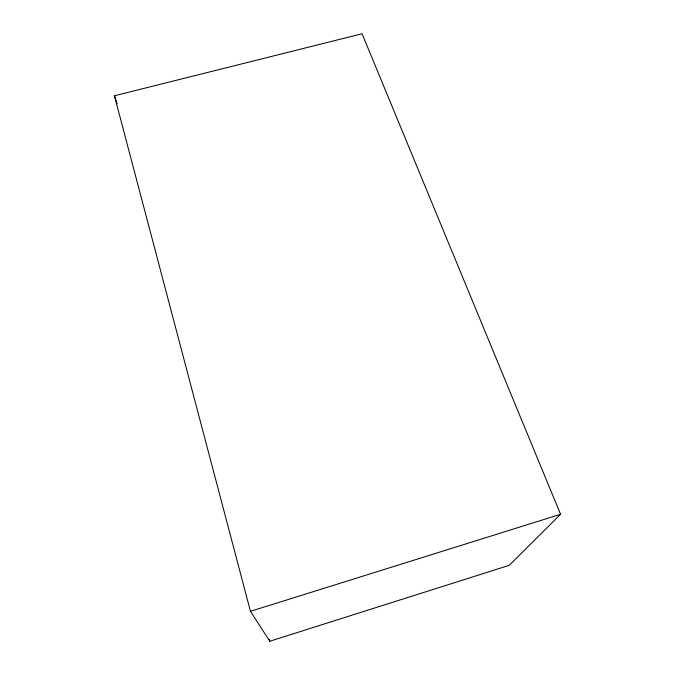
<?xml version="1.0" encoding="UTF-8"?>
<svg xmlns="http://www.w3.org/2000/svg" width="675" height="675" viewBox="0 0 675 675"><rect width="100%" height="100%" fill="white"/><g stroke="black" fill="none" stroke-linecap="round" stroke-linejoin="round"><path stroke-width="1.01" d="M560.579 514.274L509.271 565.321L269.781 641.25L250.467 611.322L114.421 95.774L362.087 33.75L560.579 514.274L250.467 611.322M114.421 95.774L117.129 103.722M269.241 639.217L269.781 641.25"/></g></svg>
